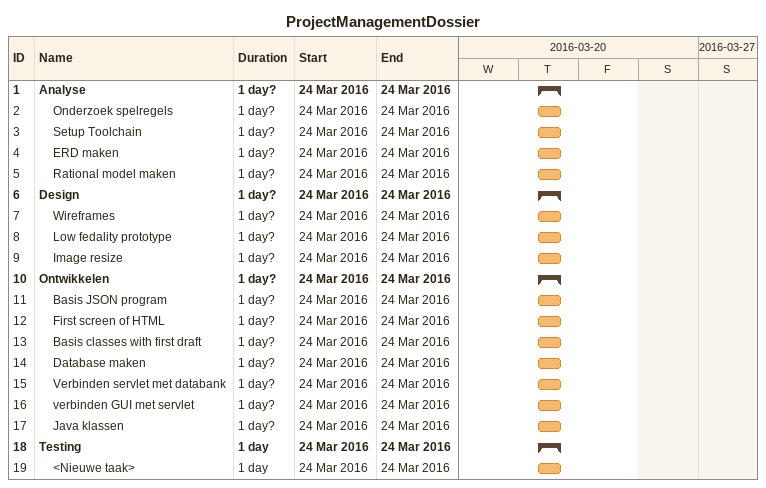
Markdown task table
ProjectManagementDossier

| ID | Level | Task | Duration | Start | Finish |
|---|---|---|---|---|---|
| 1 | 1 | **Analyse** | 1d? | 2016-03-24 | 2016-03-24 |
| 2 | 2 | Onderzoek spelregels | 1d? | 2016-03-24 | 2016-03-24 |
| 3 | 2 | Setup Toolchain | 1d? | 2016-03-24 | 2016-03-24 |
| 4 | 2 | ERD maken | 1d? | 2016-03-24 | 2016-03-24 |
| 5 | 2 | Rational model maken | 1d? | 2016-03-24 | 2016-03-24 |
| 6 | 1 | **Design** | 1d? | 2016-03-24 | 2016-03-24 |
| 7 | 2 | Wireframes | 1d? | 2016-03-24 | 2016-03-24 |
| 8 | 2 | Low fedality prototype | 1d? | 2016-03-24 | 2016-03-24 |
| 9 | 2 | Image resize | 1d? | 2016-03-24 | 2016-03-24 |
| 10 | 1 | **Ontwikkelen** | 1d? | 2016-03-24 | 2016-03-24 |
| 11 | 2 | Basis JSON program | 1d? | 2016-03-24 | 2016-03-24 |
| 12 | 2 | First screen of HTML | 1d? | 2016-03-24 | 2016-03-24 |
| 13 | 2 | Basis classes with first draft | 1d? | 2016-03-24 | 2016-03-24 |
| 14 | 2 | Database maken | 1d? | 2016-03-24 | 2016-03-24 |
| 15 | 2 | Verbinden servlet met databank | 1d? | 2016-03-24 | 2016-03-24 |
| 16 | 2 | verbinden GUI met servlet | 1d? | 2016-03-24 | 2016-03-24 |
| 17 | 2 | Java klassen | 1d? | 2016-03-24 | 2016-03-24 |
| 18 | 1 | **Testing** | 1d | 2016-03-24 | 2016-03-24 |
| 19 | 2 | <Nieuwe taak> | 1d | 2016-03-24 | 2016-03-24 |
